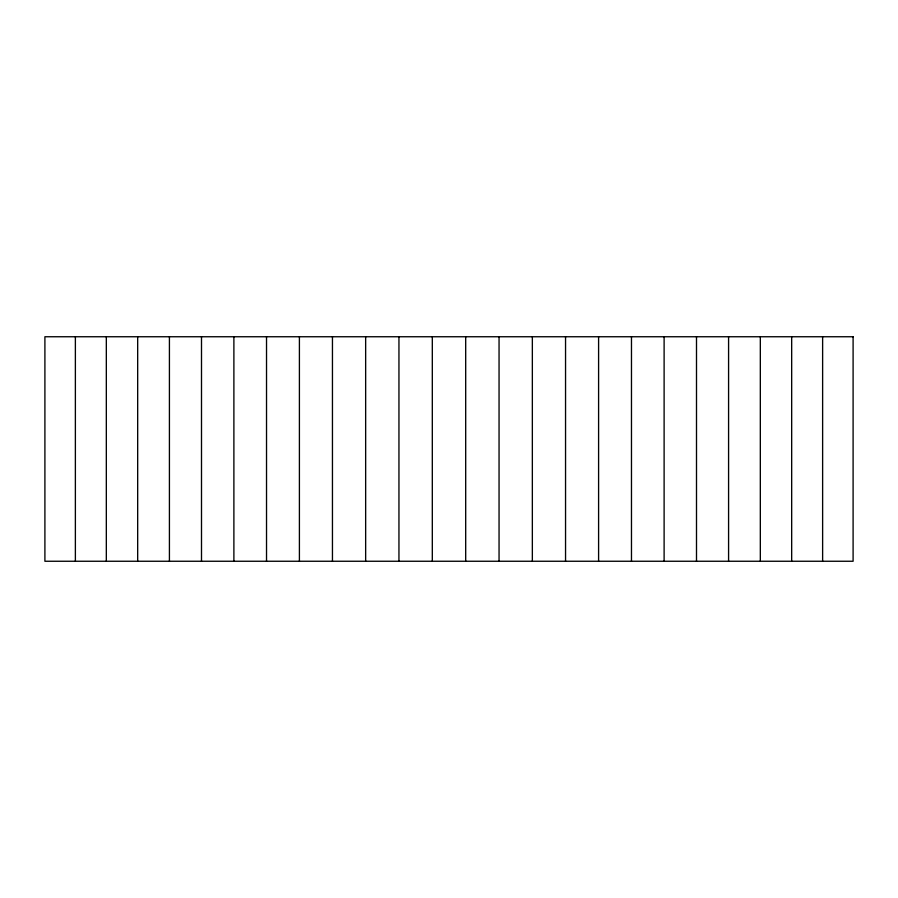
<?xml version="1.0" encoding="UTF-8"?>
<svg xmlns="http://www.w3.org/2000/svg" width="898" height="898" viewBox="0 0 898 898"><rect width="100%" height="100%" fill="white"/><g stroke="black" fill="none" stroke-linecap="round" stroke-linejoin="round"><path stroke-width="1.35" d="M822.624 336.75L822.624 561.25M791.677 336.75L791.677 561.25M760.325 336.75L760.325 561.25M728.581 336.75L728.581 561.25M696.5 336.75L696.5 561.25M664.116 336.75L664.116 561.25M631.474 336.75L631.474 561.25M598.596 336.75L598.596 561.25M565.549 336.75L565.549 561.25M532.346 336.75L532.346 561.25M499.052 336.75L499.052 561.25M465.692 336.75L465.692 561.25M432.308 336.75L432.308 561.25M398.948 336.75L398.948 561.25M365.654 336.75L365.654 561.25M332.451 336.75L332.451 561.25M299.404 336.75L299.404 561.25M266.526 336.75L266.526 561.25M233.884 336.75L233.884 561.25M201.5 336.75L201.5 561.25M169.419 336.75L169.419 561.25M137.675 336.75L137.675 561.25M106.323 336.75L106.323 561.25M75.376 336.75L75.376 561.25M853.1 336.75L44.9 336.75L44.9 561.25L853.1 561.25L853.1 336.75"/></g></svg>
